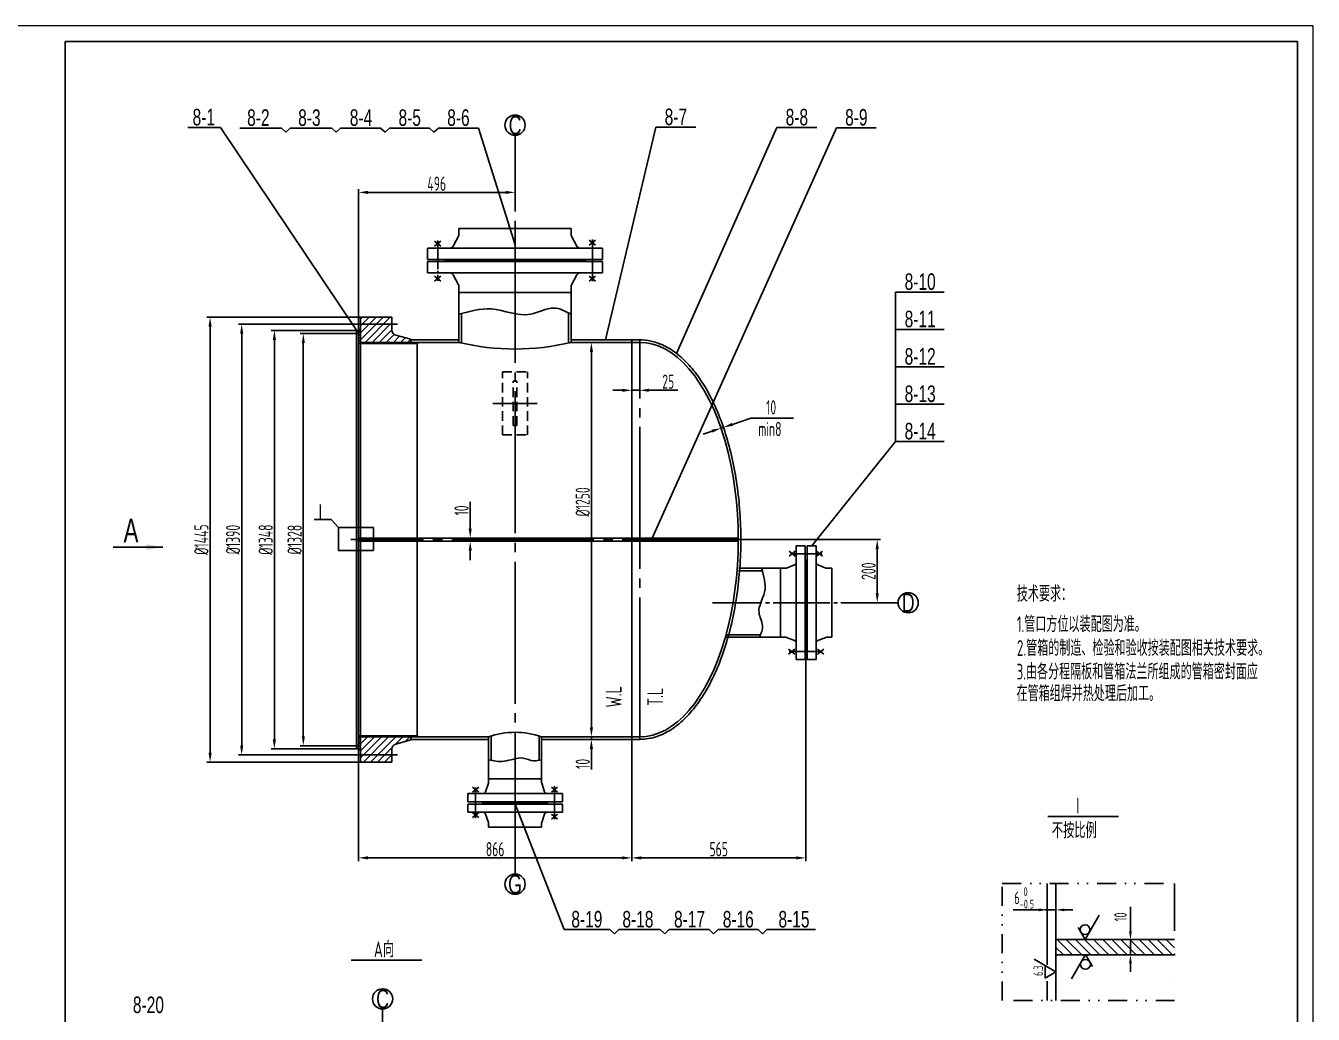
# Model space of a CAD drawing. Header units: millimetres. Extents: x 46644 to 124135, y -32003 to -3110.
# Drawn here: x 70026 to 74106, y -18653 to -15520 of the extents above; entities that cross this region are included whole.
import ezdxf
from ezdxf.enums import TextEntityAlignment as Align

# ---------------------------------------------------------------- set-up
doc = ezdxf.new("R2010")
doc.units = ezdxf.units.MM
doc.header["$LTSCALE"] = 6
for name, pattern in [('CENTER', [18, 15, -1, 1, -1]), ('DASHED', [0.75, 0.5, -0.25]), ('DIVIDE', [1.25, 0.5, -0.25, 0, -0.25, 0, -0.25])]:
    doc.linetypes.add(name, pattern=pattern)
for name, color, linetype in [('0_OL', 4, 'Continuous'), ('1_hat', 52, 'Continuous'), ('2_txt', 2, 'Continuous'), ('4_cen', 1, 'CENTER'), ('4_cen_s', 7, 'Continuous'), ('5_div', 5, 'Continuous'), ('6', 7, 'DIVIDE'), ('6_das', 6, 'DASHED'), ('7_dim', 3, 'Continuous'), ('8_sym', 232, 'Continuous'), ('Dimension Line', 2, 'Continuous'), ('Divide Line', 7, 'DIVIDE'), ('尺寸标注', 7, 'Continuous'), ('粗实线', 4, 'Continuous')]:
    doc.layers.add(name, color=color, linetype=linetype)
doc.layers.add('细实线', color=30, linetype='Continuous', lineweight=20)
doc.styles.add('HZ', font='ascii.shx', dxfattribs={"width": 0.7, "bigfont": 'hztxt.shx'})
doc.styles.add('mark', font='cc.shx', dxfattribs={"width": 0.7, "bigfont": 'dxfs.shx'})
doc.styles.add('SCEI', font='sceie.shx', dxfattribs={"width": 0.75, "bigfont": 'sceic.shx'})
doc.styles.get("Standard").update_dxf_attribs({"font": 'ascii.shx', "width": 0.7})
doc.dimstyles.new('15.1', dxfattribs={"dimscale": 15, "dimtxt": 4.5, "dimasz": 3.5, "dimexe": 1, "dimexo": 0, "dimgap": 0.1, "dimtad": 1, "dimzin": 9, "dimdsep": 46, "dimtxsty": 'HZ', "dimcen": 0, "dimclrd": 256, "dimclre": 256, "dimclrt": 256, "dimadec": 0, "dimazin": 0, "dimtfac": 1, "dimtmove": 1, "dimatfit": 1, "dimfxl": 0, "dimarcsym": 0})
doc.dimstyles.new('6.1', dxfattribs={"dimscale": 10, "dimtxt": 4.5, "dimasz": 3, "dimexe": 1, "dimexo": 0, "dimgap": 0.5, "dimtad": 1, "dimzin": 9, "dimdsep": 46, "dimtxsty": 'HZ', "dimcen": 0, "dimclrd": 256, "dimclre": 256, "dimclrt": 256, "dimadec": 0, "dimazin": 0, "dimtfac": 1, "dimtmove": 0, "dimatfit": 1, "dimfxl": 0, "dimarcsym": 0})

# ---------------------------------------------------------------- blocks, each defined once
blk = doc.blocks.new('*D201')
at = {"layer": '7_dim', "lineweight": -2}
for p, q in [((71086.2, -16443.9), (70599.8, -16443.9)), ((70609.8, -16473.9), (70609.8, -17823.9)), ((71086.2, -17853.9), (70599.8, -17853.9))]:
    blk.add_line(p, q, dxfattribs=at)
at = {"layer": '7_dim'}
for points in [[(70604.8, -16473.9), (70614.8, -16473.9), (70609.8, -16443.9)], [(70604.8, -17823.9), (70614.8, -17823.9), (70609.8, -17853.9)]]:
    blk.add_solid(points, dxfattribs=at)
at = {"layer": 'Defpoints', "color": 0}
for p in [(71086.2, -16443.9), (70609.8, -17853.9), (71086.2, -17853.9)]:
    blk.add_point(p, dxfattribs=at)
at = {"layer": '7_dim', "insert": (70582.3, -17148.9), "char_height": 45, "attachment_point": 5, "rotation": 90, "style": 'HZ'}
blk.add_mtext('%%C1445', dxfattribs=at)
blk = doc.blocks.new('*D202')
at = {"layer": '7_dim', "lineweight": -2}
for p, q in [((71081.2, -16466.4), (70700, -16466.4)), ((70710, -16496.4), (70710, -17801.4)), ((71081.2, -17831.4), (70700, -17831.4))]:
    blk.add_line(p, q, dxfattribs=at)
at = {"layer": '7_dim'}
for points in [[(70705, -16496.4), (70715, -16496.4), (70710, -16466.4)], [(70705, -17801.4), (70715, -17801.4), (70710, -17831.4)]]:
    blk.add_solid(points, dxfattribs=at)
at = {"layer": 'Defpoints', "color": 0}
for p in [(71081.2, -16466.4), (70710, -17831.4), (71081.2, -17831.4)]:
    blk.add_point(p, dxfattribs=at)
at = {"layer": '7_dim', "insert": (70682.5, -17148.9), "char_height": 45, "attachment_point": 5, "rotation": 90, "style": 'HZ'}
blk.add_mtext('%%C1390', dxfattribs=at)
blk = doc.blocks.new('*D203')
at = {"layer": '7_dim', "lineweight": -2}
for p, q in [((71074.2, -16485.9), (70803.6, -16485.9)), ((70813.6, -16515.9), (70813.6, -17781.9)), ((71074.2, -17811.9), (70803.6, -17811.9))]:
    blk.add_line(p, q, dxfattribs=at)
at = {"layer": '7_dim'}
for points in [[(70808.6, -16515.9), (70818.6, -16515.9), (70813.6, -16485.9)], [(70808.6, -17781.9), (70818.6, -17781.9), (70813.6, -17811.9)]]:
    blk.add_solid(points, dxfattribs=at)
at = {"layer": 'Defpoints', "color": 0}
for p in [(71074.2, -16485.9), (70813.6, -17811.9), (71074.2, -17811.9)]:
    blk.add_point(p, dxfattribs=at)
at = {"layer": '7_dim', "insert": (70786.1, -17148.9), "char_height": 45, "attachment_point": 5, "rotation": 90, "style": 'HZ'}
blk.add_mtext('%%C1348', dxfattribs=at)
blk = doc.blocks.new('*D204')
at = {"layer": '7_dim', "lineweight": -2}
for p, q in [((71074.2, -16495.9), (70895.3, -16495.9)), ((70905.3, -16525.9), (70905.3, -17771.9)), ((71074.2, -17801.9), (70895.3, -17801.9))]:
    blk.add_line(p, q, dxfattribs=at)
at = {"layer": '7_dim'}
for points in [[(70900.3, -16525.9), (70910.3, -16525.9), (70905.3, -16495.9)], [(70900.3, -17771.9), (70910.3, -17771.9), (70905.3, -17801.9)]]:
    blk.add_solid(points, dxfattribs=at)
at = {"layer": 'Defpoints', "color": 0}
for p in [(71074.2, -16495.9), (70905.3, -17801.9), (71074.2, -17801.9)]:
    blk.add_point(p, dxfattribs=at)
at = {"layer": '7_dim', "insert": (70877.8, -17148.9), "char_height": 45, "attachment_point": 5, "rotation": 90, "style": 'HZ'}
blk.add_mtext('%%C1328', dxfattribs=at)
blk = doc.blocks.new('*D205')
at = {"layer": '7_dim', "lineweight": -2}
for p, q in [((71827.8, -16523.9), (71808.2, -16523.9)), ((71818.2, -16553.9), (71818.2, -17743.9)), ((71797, -17773.9), (71828.2, -17773.9))]:
    blk.add_line(p, q, dxfattribs=at)
at = {"layer": '7_dim'}
for points in [[(71813.2, -16553.9), (71823.2, -16553.9), (71818.2, -16523.9)], [(71813.2, -17743.9), (71823.2, -17743.9), (71818.2, -17773.9)]]:
    blk.add_solid(points, dxfattribs=at)
at = {"layer": 'Defpoints', "color": 0}
for p in [(71827.8, -16523.9), (71797, -17773.9), (71818.2, -17773.9)]:
    blk.add_point(p, dxfattribs=at)
at = {"layer": '7_dim', "insert": (71790.7, -17029.4), "char_height": 45, "attachment_point": 5, "rotation": 90, "style": 'HZ'}
blk.add_mtext('%%C1250', dxfattribs=at)
blk = doc.blocks.new('*D206')
at = {"layer": '7_dim', "lineweight": -2}
for p, q in [((71818.2, -17743.9), (71818.2, -17713.9)), ((71818.2, -17773.9), (71808.2, -17773.9)), ((71818.2, -17781.9), (71808.2, -17781.9)), ((71818.2, -17773.9), (71818.2, -17781.9)), ((71818.2, -17811.9), (71818.2, -17877.4))]:
    blk.add_line(p, q, dxfattribs=at)
at = {"layer": '7_dim'}
for points in [[(71813.2, -17743.9), (71823.2, -17743.9), (71818.2, -17773.9)], [(71813.2, -17811.9), (71823.2, -17811.9), (71818.2, -17781.9)]]:
    blk.add_solid(points, dxfattribs=at)
at = {"layer": 'Defpoints', "color": 0}
for p in [(71818.2, -17773.9), (71818.2, -17781.9), (71818.2, -17781.9)]:
    blk.add_point(p, dxfattribs=at)
at = {"layer": '7_dim', "insert": (71790.7, -17859.6), "char_height": 45, "attachment_point": 5, "rotation": 90, "style": 'HZ'}
blk.add_mtext('10', dxfattribs=at)
blk = doc.blocks.new('*D207')
at = {"layer": '7_dim', "lineweight": -2}
for p, q in [((71080.2, -16495.9), (71080.2, -16038.4)), ((71110.2, -16048.4), (71546.2, -16048.4)), ((71576.2, -16091.8), (71576.2, -16038.4))]:
    blk.add_line(p, q, dxfattribs=at)
at = {"layer": '7_dim'}
for points in [[(71110.2, -16043.4), (71110.2, -16053.4), (71080.2, -16048.4)], [(71546.2, -16043.4), (71546.2, -16053.4), (71576.2, -16048.4)]]:
    blk.add_solid(points, dxfattribs=at)
at = {"layer": 'Defpoints', "color": 0}
for p in [(71576.2, -16048.4), (71576.2, -16091.8), (71080.2, -16495.9)]:
    blk.add_point(p, dxfattribs=at)
at = {"layer": '7_dim', "insert": (71328.2, -16020.9), "char_height": 45, "attachment_point": 5, "style": 'HZ'}
blk.add_mtext('496', dxfattribs=at)
blk = doc.blocks.new('*D208')
at = {"layer": '7_dim', "lineweight": -2}
for p, q in [((72366.1, -17148.9), (72734, -17148.9)), ((72724, -17178.9), (72724, -17318.9)), ((72608.2, -17348.9), (72734, -17348.9))]:
    blk.add_line(p, q, dxfattribs=at)
at = {"layer": '7_dim'}
for points in [[(72719, -17178.9), (72729, -17178.9), (72724, -17148.9)], [(72719, -17318.9), (72729, -17318.9), (72724, -17348.9)]]:
    blk.add_solid(points, dxfattribs=at)
at = {"layer": 'Defpoints', "color": 0}
for p in [(72366.1, -17148.9), (72608.2, -17348.9), (72724, -17348.9)]:
    blk.add_point(p, dxfattribs=at)
at = {"layer": '7_dim', "insert": (72696.5, -17248.9), "char_height": 45, "attachment_point": 5, "rotation": 90, "style": 'HZ'}
blk.add_mtext('200', dxfattribs=at)
blk = doc.blocks.new('*D209')
at = {"layer": '7_dim', "lineweight": -2}
for p, q in [((71916.2, -16675.6), (71886.2, -16675.6)), ((71946.2, -16668.3), (71946.2, -16685.6)), ((71946.2, -16675.6), (71971.2, -16675.6)), ((71971.2, -16668.3), (71971.2, -16685.6)), ((72001.2, -16675.6), (72092.2, -16675.6))]:
    blk.add_line(p, q, dxfattribs=at)
at = {"layer": '7_dim'}
for points in [[(71916.2, -16670.6), (71916.2, -16680.6), (71946.2, -16675.6)], [(72001.2, -16670.6), (72001.2, -16680.6), (71971.2, -16675.6)]]:
    blk.add_solid(points, dxfattribs=at)
at = {"layer": 'Defpoints', "color": 0}
for p in [(71946.2, -16668.3), (71971.2, -16668.3), (71971.2, -16675.6)]:
    blk.add_point(p, dxfattribs=at)
at = {"layer": '7_dim', "insert": (72061.7, -16648.1), "char_height": 45, "attachment_point": 5, "style": 'HZ'}
blk.add_mtext('25', dxfattribs=at)
blk = doc.blocks.new('*D210')
at = {"layer": '7_dim', "lineweight": -2}
for p, q in [((71946.2, -17781.9), (71946.2, -18167.5)), ((71080.2, -17801.9), (71080.2, -18167.5)), ((71110.2, -18157.5), (71916.2, -18157.5))]:
    blk.add_line(p, q, dxfattribs=at)
at = {"layer": '7_dim'}
for points in [[(71110.2, -18152.5), (71110.2, -18162.5), (71080.2, -18157.5)], [(71916.2, -18152.5), (71916.2, -18162.5), (71946.2, -18157.5)]]:
    blk.add_solid(points, dxfattribs=at)
at = {"layer": 'Defpoints', "color": 0}
for p in [(71946.2, -17781.9), (71080.2, -17801.9), (71946.2, -18157.5)]:
    blk.add_point(p, dxfattribs=at)
at = {"layer": '7_dim', "insert": (71513.2, -18130), "char_height": 45, "attachment_point": 5, "style": 'HZ'}
blk.add_mtext('866', dxfattribs=at)
blk = doc.blocks.new('*D211')
at = {"layer": '7_dim', "lineweight": -2}
for p, q in [((71434.2, -17113.9), (71434.2, -17028.9)), ((71434.2, -17143.9), (71424.2, -17143.9)), ((71434.2, -17153.9), (71424.2, -17153.9)), ((71434.2, -17153.9), (71434.2, -17143.9)), ((71434.2, -17183.9), (71434.2, -17213.9))]:
    blk.add_line(p, q, dxfattribs=at)
at = {"layer": '7_dim'}
for points in [[(71429.2, -17113.9), (71439.2, -17113.9), (71434.2, -17143.9)], [(71429.2, -17183.9), (71439.2, -17183.9), (71434.2, -17153.9)]]:
    blk.add_solid(points, dxfattribs=at)
at = {"layer": 'Defpoints', "color": 0}
for p in [(71434.2, -17143.9), (71434.2, -17143.9), (71434.2, -17153.9)]:
    blk.add_point(p, dxfattribs=at)
at = {"layer": '7_dim', "insert": (71406.7, -17056.4), "char_height": 45, "attachment_point": 5, "rotation": 90, "style": 'HZ'}
blk.add_mtext('10', dxfattribs=at)
blk = doc.blocks.new('*D214')
at = {"layer": '7_dim', "lineweight": -2}
for p, q in [((72497.2, -17485.9), (72497.2, -18167.5)), ((71946.2, -17781.9), (71946.2, -18167.5)), ((71976.2, -18157.5), (72467.2, -18157.5))]:
    blk.add_line(p, q, dxfattribs=at)
at = {"layer": '7_dim'}
for points in [[(71976.2, -18152.5), (71976.2, -18162.5), (71946.2, -18157.5)], [(72467.2, -18152.5), (72467.2, -18162.5), (72497.2, -18157.5)]]:
    blk.add_solid(points, dxfattribs=at)
at = {"layer": 'Defpoints', "color": 0}
for p in [(72497.2, -17485.9), (71946.2, -17781.9), (72497.2, -18157.5)]:
    blk.add_point(p, dxfattribs=at)
at = {"layer": '7_dim', "insert": (72221.7, -18130), "char_height": 45, "attachment_point": 5, "style": 'HZ'}
blk.add_mtext('565', dxfattribs=at)
blk = doc.blocks.new('粗糙度')
at = {"layer": 'Dimension Line'}
for p, q in [((0, 0), (1, 1.732)), ((-0.5, 0.866), (0, 0))]:
    blk.add_line(p, q, dxfattribs=at)
blk.add_circle((0.001, 0.705), 0.35, dxfattribs=at)
blk = doc.blocks.new('ccd_up')
at = {"layer": '2_txt'}
for p, q in [((0, 0), (4, 6.93)), ((2, 3.46), (-2, 3.46)), ((-2, 3.46), (0, 0))]:
    blk.add_line(p, q, dxfattribs=at)
at = {"layer": '2_txt', "width": 0.75}
blk.add_attdef('CZD', text='', height=3, dxfattribs=at).set_placement((1.96, 4.11), align=Align.RIGHT)

msp = doc.modelspace()

# ---------------------------------------------------------------- hatches: boundary and pattern name
at = {"layer": '1_hat'}
h = msp.add_hatch(dxfattribs=at)
h.set_pattern_fill('ANSI31', scale=5, style=0)
h.paths.add_polyline_path([(71186.218, -16443.853), (71086.218, -16443.853), (71086.218, -16466.353), (71186.218, -16466.353)])
h.paths.add_polyline_path([(71186.218, -16485.561), (71186.218, -16466.353), (71086.218, -16466.353), (71086.218, -16479.853), (71086.218, -16523.853), (71246.218, -16523.853), (71246.218, -16513.853), (71198.096, -16501.021, -0.33978802)])
h.paths.add_polyline_path([(71186.218, -17831.353), (71086.218, -17831.353), (71086.218, -17853.853), (71186.218, -17853.853)])
h.paths.add_polyline_path([(71186.218, -17812.146, -0.33978802), (71198.096, -17796.686), (71246.218, -17783.853), (71246.218, -17773.853), (71086.218, -17773.853), (71086.218, -17811.853), (71086.218, -17831.353), (71186.218, -17831.353)])
h = msp.add_hatch(dxfattribs=at)
h.set_pattern_fill('ANSI31', scale=2, style=0)
h.paths.add_polyline_path([(71086.218, -16485.853), (71074.218, -16485.853), (71074.218, -16495.853), (71080.218, -16495.853), (71080.218, -16526.853), (71086.218, -16526.853)])
h = msp.add_hatch(dxfattribs=at)
h.set_pattern_fill('ANSI37', scale=0.5, style=0)
h.paths.add_polyline_path([(71093.218, -16523.853), (71086.218, -16523.853), (71086.218, -16526.853), (71093.218, -16526.853)])
h = msp.add_hatch(dxfattribs=at)
h.set_pattern_fill('ANSI31', scale=2, style=0)
h.paths.add_polyline_path([(71266.218, -16523.853), (71246.218, -16523.853), (71093.218, -16523.853), (71093.218, -16526.853), (71266.218, -16526.853)])
h = msp.add_hatch(dxfattribs=at)
h.set_pattern_fill('ANSI37', scale=0.5, style=0)
h.paths.add_polyline_path([(71270.651, -16523.853), (71266.218, -16523.853), (71266.218, -16526.853)])
h = msp.add_hatch(dxfattribs=at)
h.set_pattern_fill('ANSI31', scale=2, style=0)
h.paths.add_polyline_path([(71074.218, -17811.853), (71086.218, -17811.853), (71086.218, -17770.853), (71080.218, -17770.853), (71080.218, -17801.853), (71074.218, -17801.853)])
h = msp.add_hatch(dxfattribs=at)
h.set_pattern_fill('ANSI37', scale=0.5, style=0)
h.paths.add_polyline_path([(71093.218, -17770.853), (71086.218, -17770.853), (71086.218, -17773.853), (71093.218, -17773.853)])
h = msp.add_hatch(dxfattribs=at)
h.set_pattern_fill('ANSI31', scale=2, style=0)
h.paths.add_polyline_path([(71246.218, -17773.853), (71266.218, -17773.853), (71266.218, -17770.853), (71093.218, -17770.853), (71093.218, -17773.853)])
h = msp.add_hatch(dxfattribs=at)
h.set_pattern_fill('ANSI37', scale=0.5, style=0)
h.paths.add_polyline_path([(71266.218, -17770.853), (71266.218, -17773.853), (71270.651, -17773.853)])
at = {"layer": '细实线'}
h = msp.add_hatch(dxfattribs=at)
h.set_pattern_fill('ANSI31', color=256, scale=6.412501, angle=90, style=0)
h.set_pattern_definition([(135, (74082.15, 11517.744), (-14.396476, -14.396476), [])])
h.paths.add_polyline_path([(73666.415, -18416.568), (73290.323, -18416.568), (73290.323, -18465.201), (73666.415, -18465.201)])

# ---------------------------------------------------------------- linework, layer by layer
at = {"color": 4, "linetype": 'Continuous', "ltscale": 10}
for p, q in [((70643.211, -15842.753), (70539.387, -15842.753)), ((70836.01, -15844.373), (70704.61, -15844.373)), ((70995.478, -15844.373), (70864.078, -15844.373)), ((71150.4, -15844.373), (71023.546, -15844.373)), ((71305.321, -15844.373), (71178.467, -15844.373)), ((71460.243, -15844.373), (71333.389, -15844.373)), ((72149.355, -15841.863), (72022.501, -15841.863)), ((72532.568, -15842.753), (72405.894, -15842.753)), ((72721.082, -15843.378), (72594.407, -15843.378)), ((72936.29, -16364.203), (72781.783, -16364.203)), ((72936.29, -16482.621), (72781.783, -16482.621)), ((72936.29, -16601.039), (72781.783, -16601.039)), ((72936.29, -16719.458), (72781.783, -16719.458)), ((72936.29, -16837.876), (72781.783, -16837.876)), ((71877.125, -18384.775), (71731.728, -18384.775)), ((72036.593, -18384.775), (71905.193, -18384.775)), ((72191.515, -18384.775), (72064.661, -18384.775)), ((72346.437, -18384.775), (72219.583, -18384.775)), ((72528.119, -18384.775), (72374.504, -18384.775))]:
    msp.add_line(p, q, dxfattribs=at)
at = {"layer": '0_OL'}
for p, q in [((71379.991, -16219.359), (71397.345, -16187.359)), ((71754.018, -16162.853), (71398.418, -16162.853)), ((71398.418, -16162.853), (71398.418, -16182.853)), ((71754.018, -16162.853), (71754.018, -16182.853)), ((71772.445, -16219.359), (71755.091, -16187.359)), ((71853.718, -16224.853), (71298.718, -16224.853)), ((71298.718, -16224.853), (71298.718, -16260.853)), ((71340.979, -16219.206), (71321.457, -16203.354)), ((71340.979, -16203.354), (71321.457, -16219.206)), ((71830.979, -16215.416), (71811.457, -16199.564)), ((71830.979, -16199.564), (71811.457, -16215.416)), ((71853.718, -16260.853), (71853.718, -16224.853)), ((71298.718, -16260.853), (71853.718, -16260.853)), ((71298.718, -16303.853), (71298.718, -16267.853)), ((71298.718, -16267.853), (71853.718, -16267.853)), ((71352.218, -16262.853), (71352.218, -16260.853)), ((71800.218, -16262.853), (71352.218, -16262.853)), ((71800.218, -16264.353), (71352.218, -16264.353)), ((71800.218, -16264.353), (71352.218, -16264.353)), ((71800.218, -16265.853), (71352.218, -16265.853)), ((71352.218, -16265.853), (71352.218, -16267.853)), ((71800.218, -16260.853), (71800.218, -16262.853)), ((71800.218, -16267.853), (71800.218, -16265.853)), ((71853.718, -16267.853), (71853.718, -16303.853)), ((71853.718, -16303.853), (71298.718, -16303.853)), ((71340.979, -16329.403), (71321.457, -16313.551)), ((71340.979, -16313.551), (71321.457, -16329.403)), ((71379.991, -16309.347), (71397.345, -16341.347)), ((71772.445, -16309.347), (71755.091, -16341.347)), ((71830.979, -16329.403), (71811.457, -16313.551)), ((71830.979, -16313.551), (71811.457, -16329.403)), ((71398.418, -16523.853), (71398.418, -16345.853)), ((71754.018, -16345.853), (71754.018, -16523.853)), ((71754.018, -16365.853), (71398.418, -16365.853)), ((71406.418, -16525.715), (71406.418, -16432.566)), ((71746.018, -16430.591), (71746.018, -16525.715)), ((71086.218, -16479.853), (71080.218, -16485.853)), ((71186.218, -16443.853), (71086.218, -16443.853)), ((71086.218, -16443.853), (71086.218, -16479.853)), ((71086.218, -16479.853), (71086.218, -17143.853)), ((71186.218, -16443.853), (71186.218, -16485.561)), ((71074.218, -16485.853), (71074.218, -17148.853)), ((71086.218, -16485.853), (71074.218, -16485.853)), ((71074.218, -16495.853), (71080.218, -16495.853)), ((71080.218, -16495.853), (71080.218, -17148.853)), ((71246.218, -16523.853), (71086.218, -16523.853)), ((71093.218, -16523.853), (71093.218, -16526.853)), ((71198.096, -16501.021), (71246.218, -16513.853)), ((71246.218, -16523.853), (71246.218, -16513.853)), ((71246.218, -16515.853), (71398.418, -16515.853)), ((71246.218, -16523.853), (71398.418, -16523.853)), ((71266.218, -17148.853), (71266.218, -16523.853)), ((71266.218, -16526.853), (71270.651, -16523.853)), ((71754.018, -16515.853), (71971.218, -16515.853)), ((71971.218, -16523.853), (71754.018, -16523.853)), ((71946.218, -17781.853), (71946.218, -16513.853)), ((71266.218, -16526.853), (71080.218, -16526.853)), ((71074.218, -17811.853), (71074.218, -17148.853)), ((72283.708, -17143.853), (71080.218, -17143.853)), ((71080.218, -17801.853), (71080.218, -17148.853)), ((72283.708, -17153.853), (71080.218, -17153.853)), ((71086.218, -17811.853), (71086.218, -17153.853)), ((71266.218, -17148.853), (71266.218, -17773.853)), ((72467.218, -17528.853), (72467.218, -17168.853)), ((72467.218, -17168.853), (72495.218, -17168.853)), ((72495.218, -17168.853), (72495.218, -17528.853)), ((72530.218, -17168.853), (72502.218, -17168.853)), ((72502.218, -17168.853), (72502.218, -17528.853)), ((72530.218, -17528.853), (72530.218, -17168.853)), ((72464.131, -17201.779), (72444.61, -17185.927)), ((72464.131, -17185.927), (72444.61, -17201.779)), ((72497.218, -17211.853), (72495.218, -17211.853)), ((72497.218, -17485.853), (72497.218, -17211.853)), ((72498.718, -17485.853), (72498.718, -17211.853)), ((72498.718, -17485.853), (72498.718, -17211.853)), ((72500.218, -17485.853), (72500.218, -17211.853)), ((72500.218, -17211.853), (72502.218, -17211.853)), ((72550.764, -17201.779), (72531.242, -17185.927)), ((72550.764, -17185.927), (72531.242, -17201.779)), ((72284.484, -17247.303), (72359.628, -17247.303)), ((72285.181, -17239.303), (72417.218, -17239.303)), ((72417.218, -17458.403), (72417.218, -17239.303)), ((72417.218, -17239.303), (72433.218, -17239.303)), ((72461.969, -17228.775), (72435.969, -17238.816)), ((72535.467, -17228.775), (72561.467, -17238.816)), ((72580.218, -17239.303), (72564.218, -17239.303)), ((72580.218, -17458.403), (72580.218, -17239.303)), ((72417.218, -17458.403), (72241.235, -17458.403)), ((72353.944, -17450.403), (72243.908, -17450.403)), ((72417.218, -17458.403), (72433.218, -17458.403)), ((72461.969, -17468.931), (72435.969, -17458.891)), ((72535.467, -17468.931), (72561.467, -17458.891)), ((72580.218, -17458.403), (72564.218, -17458.403)), ((72462.78, -17511.779), (72443.259, -17495.927)), ((72462.78, -17495.927), (72443.259, -17511.779)), ((72495.218, -17485.853), (72497.218, -17485.853)), ((72502.218, -17485.853), (72500.218, -17485.853)), ((72554.602, -17511.779), (72535.081, -17495.927)), ((72554.602, -17495.927), (72535.081, -17511.779)), ((72495.218, -17528.853), (72467.218, -17528.853)), ((72502.218, -17528.853), (72530.218, -17528.853)), ((71266.218, -17770.853), (71080.218, -17770.853)), ((71246.218, -17773.853), (71086.218, -17773.853)), ((71093.218, -17773.853), (71093.218, -17770.853)), ((71198.096, -17796.686), (71246.218, -17783.853)), ((71246.218, -17773.853), (71246.218, -17783.853)), ((71246.218, -17773.853), (71492.068, -17773.853)), ((71246.218, -17781.853), (71492.068, -17781.853)), ((71266.218, -17770.853), (71270.651, -17773.853)), ((71492.068, -17918.853), (71492.068, -17773.853)), ((71500.068, -17848.042), (71500.068, -17771.2)), ((71652.368, -17771.2), (71652.368, -17848.296)), ((71660.368, -17773.853), (71660.368, -17918.853)), ((71660.368, -17773.853), (71971.218, -17773.853)), ((71660.368, -17781.853), (71971.218, -17781.853)), ((71074.218, -17801.853), (71080.218, -17801.853)), ((71074.218, -17811.853), (71086.218, -17811.853)), ((71086.218, -17817.853), (71080.218, -17811.853)), ((71086.218, -17853.853), (71086.218, -17811.653)), ((71186.218, -17853.853), (71186.218, -17812.146)), ((71186.218, -17853.853), (71086.218, -17853.853)), ((71492.068, -17906.853), (71660.368, -17906.853)), ((71460.979, -17948.959), (71441.457, -17933.106)), ((71460.979, -17933.106), (71441.457, -17948.959)), ((71482.964, -17948.222), (71491.709, -17921.222)), ((71669.473, -17948.222), (71660.727, -17921.222)), ((71710.979, -17948.959), (71691.457, -17933.106)), ((71710.979, -17933.106), (71691.457, -17948.959)), ((71426.218, -17979.853), (71426.218, -17953.853)), ((71426.218, -17953.853), (71726.218, -17953.853)), ((71726.218, -17979.853), (71426.218, -17979.853)), ((71426.218, -17986.853), (71426.218, -18012.853)), ((71726.218, -17986.853), (71426.218, -17986.853)), ((71470.718, -17979.853), (71470.718, -17981.853)), ((71470.718, -17981.853), (71681.718, -17981.853)), ((71470.718, -17983.353), (71681.718, -17983.353)), ((71470.718, -17983.353), (71681.718, -17983.353)), ((71470.718, -17986.853), (71470.718, -17984.853)), ((71470.718, -17984.853), (71681.718, -17984.853)), ((71681.718, -17981.853), (71681.718, -17979.853)), ((71681.718, -17984.853), (71681.718, -17986.853)), ((71726.218, -17953.853), (71726.218, -17979.853)), ((71726.218, -18012.853), (71726.218, -17986.853)), ((71426.218, -18012.853), (71726.218, -18012.853)), ((71460.979, -18029.897), (71441.457, -18014.045)), ((71460.979, -18014.045), (71441.457, -18029.897)), ((71482.964, -18018.485), (71491.709, -18045.485)), ((71669.473, -18018.485), (71660.727, -18045.485)), ((71710.979, -18034.586), (71691.457, -18018.734)), ((71710.979, -18018.734), (71691.457, -18034.586)), ((71492.068, -18059.853), (71492.068, -18047.853)), ((71492.068, -18059.853), (71660.368, -18059.853)), ((71660.368, -18059.853), (71660.368, -18047.853))]:
    msp.add_line(p, q, dxfattribs=at)
for centre, radius, start, end in [((71388.418, -16182.853), 10, 333.217095, 0), ((71764.018, -16182.853), 10, 180, 206.782905), ((71371.064, -16214.853), 10, 270, 333.217095), ((71781.372, -16214.853), 10, 206.782905, 270), ((71371.064, -16313.853), 10, 26.782905, 90), ((71781.372, -16313.853), 10, 90, 153.217095), ((71388.418, -16345.853), 10, 0, 26.782905), ((71764.018, -16345.853), 10, 153.217095, 180), ((71202.218, -16485.561), 16, 180, 255.068583), ((71576.218, -15777.997), 766.756, 256.591863, 283.408137), ((72433.218, -17231.303), 8, 270, 290.111542), ((72459.218, -17221.263), 8, 290.111542, 0), ((72538.218, -17221.263), 8, 180, 249.888458), ((72564.218, -17231.303), 8, 249.888458, 270), ((72433.218, -17466.403), 8, 69.888458, 90), ((72564.218, -17466.403), 8, 90, 110.111542), ((72459.218, -17476.443), 8, 0, 69.888458), ((72538.218, -17476.443), 8, 110.111542, 180), ((71576.218, -18014.16), 254.614, 70.700869, 109.299131), ((71202.218, -17812.146), 16, 104.931417, 180), ((71475.323, -17945.853), 8, 270, 342.776564), ((71484.068, -17918.853), 8, 342.776564, 0), ((71668.368, -17918.853), 8, 180, 197.223436), ((71677.114, -17945.853), 8, 197.223436, 270), ((71475.323, -18020.853), 8, 17.223436, 90), ((71677.114, -18020.853), 8, 90, 162.776564), ((71484.068, -18047.853), 8, 0, 17.223436), ((71668.368, -18047.853), 8, 162.776564, 180)]:
    msp.add_arc(centre, radius, start, end, dxfattribs=at)
msp.add_ellipse((71971.218, -17148.853), major_axis=(0, 625), ratio=0.5, start_param=3.14159265, end_param=6.28318531, dxfattribs=at)
msp.add_open_spline([(71971.218, -17781.853), (71980.474, -17781.853), (71989.729, -17781.07), (72008.145, -17777.949), (72017.307, -17775.612), (72035.451, -17769.418), (72044.435, -17765.562), (72068.004, -17753.346), (72082.371, -17743.694), (72110.166, -17720.59), (72123.595, -17707.137), (72149.3, -17676.722), (72161.576, -17659.758), (72184.774, -17622.655), (72195.696, -17602.515), (72215.996, -17559.445), (72225.375, -17536.516), (72242.423, -17488.307), (72250.092, -17463.028), (72263.579, -17410.607), (72269.397, -17383.465), (72279.077, -17327.842), (72282.937, -17299.361), (72288.628, -17241.61), (72290.458, -17212.341), (72292.053, -17153.581), (72291.819, -17124.091), (72289.289, -17065.46), (72286.994, -17036.32), (72280.387, -16978.955), (72276.074, -16950.73), (72265.513, -16895.741), (72259.264, -16868.977), (72244.945, -16817.425), (72236.875, -16792.638), (72219.061, -16745.517), (72209.317, -16723.184), (72188.327, -16681.398), (72177.081, -16661.947), (72153.279, -16626.301), (72140.723, -16610.106), (72114.506, -16581.298), (72100.845, -16568.683), (72072.638, -16547.315), (72058.091, -16538.562), (72031.325, -16526.493), (72019.216, -16522.444), (71995.139, -16517.163), (71983.179, -16515.853), (71971.218, -16515.853)], degree=3, knots=[3.14159265, 3.14159265, 3.14159265, 3.14159265, 3.22611688, 3.22611688, 3.31064111, 3.31064111, 3.39516534, 3.39516534, 3.53549563, 3.53549563, 3.67582591, 3.67582591, 3.81615619, 3.81615619, 3.95648648, 3.95648648, 4.09681676, 4.09681676, 4.23714705, 4.23714705, 4.37747733, 4.37747733, 4.51780761, 4.51780761, 4.6581379, 4.6581379, 4.79846818, 4.79846818, 4.93879847, 4.93879847, 5.07912875, 5.07912875, 5.21945904, 5.21945904, 5.35978932, 5.35978932, 5.5001196, 5.5001196, 5.64044989, 5.64044989, 5.78078017, 5.78078017, 5.92111046, 5.92111046, 6.06144074, 6.06144074, 6.17395257, 6.17395257, 6.28318531, 6.28318531, 6.28318531, 6.28318531], dxfattribs=at)
at = {"layer": '1_hat', "color": 7}
msp.add_line((70939.432, -17085.147), (70993.112, -17085.147), dxfattribs=at)
at = {"layer": '4_cen', "ltscale": 5}
for p, q in [((71576.218, -18208.883), (71576.218, -15867.204)), ((71971.218, -17781.853), (71971.218, -16513.853)), ((72366.128, -17148.853), (71055.836, -17148.853)), ((71156.524, -18636.463), (71156.524, -20654.085))]:
    msp.add_line(p, q, dxfattribs=at)
at = {"layer": '4_cen'}
msp.add_line((71331.218, -16201.343), (71331.218, -16329.061), dxfattribs=at)
at = {"layer": '4_cen', "ltscale": 2}
for p, q in [((71203.625, -16466.353), (71081.218, -16466.353)), ((72790.194, -17348.853), (72202.197, -17348.853)), ((71203.625, -17831.353), (71081.218, -17831.353))]:
    msp.add_line(p, q, dxfattribs=at)
at = {"layer": '4_cen_s'}
for p, q in [((71821.218, -16197.84), (71821.218, -16329.718)), ((72548.256, -17193.853), (72448.655, -17193.853)), ((72549.004, -17503.853), (72444.763, -17503.853)), ((71451.218, -18031.394), (71451.218, -17934.07)), ((71701.218, -18034.781), (71701.218, -17929.822))]:
    msp.add_line(p, q, dxfattribs=at)
at = {"layer": '5_div', "color": 7}
msp.add_spline([(71398.418, -16434.853), (71501.139, -16417.942), (71625.733, -16434.737), (71699.38, -16415.004), (71754.018, -16434.853)], degree=3, dxfattribs=at)
at = {"layer": '5_div', "color": 3}
msp.add_spline([(72357.27, -17239.303), (72366.862, -17315.329), (72349.378, -17380.583), (72360.393, -17421.693), (72350.598, -17458.25)], degree=3, dxfattribs=at)
at = {"layer": '5_div'}
msp.add_spline([(71492.068, -17846.353), (71541.487, -17851.411), (71602.104, -17841.21), (71634.743, -17849.956), (71660.368, -17846.353)], degree=3, dxfattribs=at)
at = {"layer": '6', "color": 6, "ltscale": 20}
for p, q in [((73120.27, -18238.991), (73666.415, -18238.991)), ((73120.27, -18609.613), (73120.27, -18238.991)), ((73666.415, -18609.613), (73120.27, -18609.613))]:
    msp.add_line(p, q, dxfattribs=at)
at = {"layer": '6_das', "ltscale": 10}
for p, q in [((71536.218, -16617.12), (71616.218, -16617.12)), ((71536.218, -16817.12), (71536.218, -16617.12)), ((71616.218, -16817.12), (71616.218, -16617.12)), ((71570.218, -16787.12), (71570.218, -16647.12)), ((71570.218, -16647.12), (71582.218, -16647.12)), ((71582.218, -16787.12), (71582.218, -16647.12)), ((71570.218, -16787.12), (71582.218, -16787.12)), ((71536.218, -16817.12), (71616.218, -16817.12))]:
    msp.add_line(p, q, dxfattribs=at)
at = {"layer": '7_dim', "color": 7}
for p, q in [((71077.548, -16491.429), (70643.211, -15842.753)), ((70836.01, -15844.373), (70850.044, -15857.63)), ((70864.078, -15844.373), (70850.044, -15857.63)), ((70995.478, -15844.373), (71009.512, -15857.63)), ((71023.546, -15844.373), (71009.512, -15857.63)), ((71150.4, -15844.373), (71164.433, -15857.63)), ((71178.467, -15844.373), (71164.433, -15857.63)), ((71305.321, -15844.373), (71319.355, -15857.63)), ((71333.389, -15844.373), (71319.355, -15857.63)), ((71576.218, -16214.556), (71460.243, -15844.373)), ((71862.618, -16515.853), (72022.501, -15841.863)), ((72010.926, -17143.853), (72594.407, -15843.378)), ((72087.919, -16558.897), (72405.894, -15842.753)), ((72781.783, -16482.621), (72781.783, -16364.203)), ((72781.783, -16601.039), (72781.783, -16482.621)), ((71754.018, -16523.853), (71757.369, -16523.853)), ((72781.783, -16719.458), (72781.783, -16601.039)), ((71506.218, -16717.12), (71646.218, -16717.12)), ((72781.783, -16837.876), (72781.783, -16719.458)), ((72322.94, -16764.233), (72458.366, -16764.233)), ((72516.218, -17168.853), (72781.783, -16837.876)), ((71016.557, -17110.829), (70993.112, -17085.147)), ((71576.218, -17986.853), (71731.728, -18384.775)), ((71877.125, -18384.775), (71891.159, -18398.033)), ((71905.193, -18384.775), (71891.159, -18398.033)), ((72036.593, -18384.775), (72050.627, -18398.033)), ((72064.661, -18384.775), (72050.627, -18398.033)), ((72191.515, -18384.775), (72205.549, -18398.033)), ((72219.583, -18384.775), (72205.549, -18398.033)), ((72346.437, -18384.775), (72360.471, -18398.033)), ((72374.504, -18384.775), (72360.471, -18398.033))]:
    msp.add_line(p, q, dxfattribs=at)
at = {"layer": '7_dim'}
for p, q in [((72265.083, -16783.561), (72322.94, -16764.233)), ((72200.587, -16805.106), (72172.132, -16814.611)), ((72231.059, -16801.642), (72225.873, -16786.116)), ((72229.041, -16795.601), (72236.628, -16793.066)), ((72238.647, -16799.107), (72233.46, -16783.581)), ((73262.433, -18315.617), (73262.433, -18322.297)), ((73290.323, -18315.617), (73290.323, -18322.297)), ((73235.714, -18322.297), (73155.259, -18322.297)), ((73290.323, -18322.297), (73255.46, -18322.297)), ((73317.041, -18322.297), (73343.76, -18322.297))]:
    msp.add_line(p, q, dxfattribs=at)
at = {"layer": '7_dim', "color": 0, "linetype": 'Continuous', "ltscale": 100}
for p, q in [((73264.698, -18026.035), (73488.881, -18026.035)), ((71056.916, -18481.496), (71281.099, -18481.496))]:
    msp.add_line(p, q, dxfattribs=at)
at = {"layer": '7_dim', "color": 7}
msp.add_lwpolyline([(71016.557, -17110.829), (71127.629, -17110.829), (71127.629, -17183.254), (71016.557, -17183.254)], close=True, dxfattribs=at)
at = {"layer": '7_dim'}
for centre in [(71576.218, -15835.204), (72822.194, -17348.853), (71576.218, -18240.883), (71156.524, -18604.463)]:
    msp.add_circle(centre, 32, dxfattribs=at)
for points in [[(72199.002, -16800.364), (72202.171, -16809.848), (72229.041, -16795.601)], [(72263.499, -16778.818), (72266.667, -16788.303), (72236.628, -16793.066)], [(73235.714, -18317.844), (73235.714, -18326.75), (73262.433, -18322.297)], [(73317.041, -18317.844), (73317.041, -18326.75), (73290.323, -18322.297)]]:
    msp.add_solid(points, dxfattribs=at)
at = {"layer": 'Dimension Line'}
for p, q in [((73526.416, -18389.85), (73526.416, -18312.957)), ((73519.736, -18416.568), (73513.056, -18416.568)), ((73526.416, -18465.201), (73526.416, -18416.568)), ((73519.736, -18465.201), (73513.056, -18465.201)), ((73526.416, -18491.92), (73526.416, -18518.638))]:
    msp.add_line(p, q, dxfattribs=at)
for points in [[(73521.962, -18389.85), (73530.869, -18389.85), (73526.416, -18416.568)], [(73521.962, -18491.92), (73530.869, -18491.92), (73526.416, -18465.201)]]:
    msp.add_solid(points, dxfattribs=at)
at = {"layer": 'Divide Line', "ltscale": 50}
msp.add_line((73666.415, -18238.991), (73666.415, -18609.613), dxfattribs=at)
at = {"layer": '粗实线'}
for p, q in [((70150.697, -15570.28), (70150.697, -21410.28)), ((74055.697, -15570.28), (70150.697, -15570.28)), ((74055.697, -18440.28), (74055.697, -15570.28)), ((74055.697, -21410.28), (74055.697, -18440.28))]:
    msp.add_line(p, q, dxfattribs=at)
at = {"layer": '粗实线', "color": 4, "linetype": 'Continuous', "ltscale": 50}
for p, q in [((73262.433, -18238.991), (73262.433, -18495.969)), ((73290.323, -18238.991), (73290.323, -18609.613)), ((73290.323, -18416.568), (73666.415, -18416.568)), ((73290.323, -18465.201), (73666.415, -18465.201)), ((73262.433, -18548.017), (73262.433, -18609.613))]:
    msp.add_line(p, q, dxfattribs=at)
at = {"layer": '细实线'}
msp.add_lwpolyline([(65695.697, -21460.28), (74105.697, -21460.28), (74105.697, -15520.28), (65695.697, -15520.28)], close=True, dxfattribs=at)

# ---------------------------------------------------------------- block references
at = {"layer": '8_sym', "color": 7, "xscale": 10, "yscale": 10, "zscale": 10, "rotation": 90}
msp.add_blockref('ccd_up', (73290.323, -18518.378), dxfattribs=at).add_auto_attribs({'CZD': '6.3'})
at = {"layer": 'Dimension Line', "xscale": 44.53081341554935, "yscale": 44.53081341553843, "zscale": 44.53081341553767}
msp.add_blockref('粗糙度', (73382.748, -18416.568), dxfattribs=at)
at = {"layer": 'Dimension Line', "xscale": 44.53081181243761, "yscale": 44.53081181242669, "zscale": 44.53081181242838, "rotation": 180}
msp.add_blockref('粗糙度', (73383.945, -18463.285), dxfattribs=at)

# ---------------------------------------------------------------- texts
at = {"color": 7, "linetype": 'Continuous', "style": 'mark', "width": 0.7}
for s, p in [('8-1', (70589.924, -15836.002)), ('8-2', (70762.738, -15837.622)), ('8-3', (70924.51, -15837.622)), ('8-4', (71088.076, -15837.622)), ('8-5', (71242.537, -15837.622)), ('8-6', (71396.803, -15837.622)), ('8-7', (72085.915, -15835.112)), ('8-8', (72469.308, -15836.002)), ('8-9', (72657.821, -15836.627)), ('8-10', (72860.039, -16357.452)), ('8-11', (72860.039, -16475.87)), ('8-12', (72860.039, -16594.288)), ('8-13', (72860.039, -16712.707)), ('8-14', (72860.039, -16831.125)), ('8-19', (71803.853, -18378.024)), ('8-18', (71965.625, -18378.024)), ('8-17', (72129.191, -18378.024)), ('8-16', (72283.652, -18378.024)), ('8-15', (72460.212, -18378.024)), ('8-20', (70414.436, -18649.322))]:
    msp.add_text(s, height=52.5, dxfattribs=at).set_placement(p, align=Align.CENTER)
for s, height, p in [('C', 60, (71576.218, -15835.204)), ('A', 75, (70359.292, -17119.839)), ('D', 60, (72822.194, -17348.853)), ('G', 60, (71576.218, -18240.883)), ('C', 60, (71156.524, -18604.463))]:
    msp.add_text(s, height=height, dxfattribs=at).set_placement(p, align=Align.MIDDLE_CENTER)
msp.add_text('I', height=48, dxfattribs=at).set_placement((70952.532, -17084.942))
at = {"color": 7, "linetype": 'Continuous', "width": 468748.91016, "attachment_point": 1, "style": 'HZ'}
for s, insert, char_height in [('技术要求：', (73166.364, -17295.391), 50.0174), ('1.管口方位以装配图为准。\\P\\pi-164.063,l164.063; ', (73166.364, -17391.883), 50.01739), ('\\P2.管箱的制造、检验和验收按装配图相关技术要求。\\P\\pi-164.063,l164.063; ', (73166.661, -17383.936), 50.01739), ('\\P\\pt750;3.由各分程隔板和管箱法兰所组成的管箱密封面应\\P\\pi-164.063,l164.063,tz; ', (73165.43, -17458.864), 50.01739), ('\\P\\pt750;在管箱组焊并热处理后加工。\\P\\pi-164.067,l164.067,tz; ', (73165.43, -17527.817), 50.01739)]:
    msp.add_mtext(s, dxfattribs=dict(at, insert=insert, char_height=char_height))
at = {"layer": '7_dim', "color": 7, "linetype": 'Continuous', "style": 'SCEI', "width": 0.75}
for s, p in [('I', (73354.739, -18016.764)), ('不按比例 ', (73277.219, -18095.359)), ('A向', (71128.764, -18472.226))]:
    msp.add_text(s, height=50, dxfattribs=at).set_placement(p)
at = {"layer": '7_dim', "char_height": 45, "attachment_point": 5, "style": 'HZ'}
for s, insert in [('10', (72387.772, -16729.845)), ('min8', (72383.952, -16798.436))]:
    msp.add_mtext(s, dxfattribs=dict(at, insert=insert))
at = {"layer": '7_dim', "color": 2, "linetype": 'Continuous', "ltscale": 50, "insert": (73189.561, -18284.335), "char_height": 40.00001, "attachment_point": 5, "style": 'HZ'}
msp.add_mtext('\\A1;6{\\H0.7x;\\S 0^ -0.5;}', dxfattribs=at)
at = {"layer": '7_dim', "color": 2, "linetype": 'Continuous', "ltscale": 50, "insert": (73495.08, -18344.563), "char_height": 40, "attachment_point": 5, "rotation": 90, "style": 'HZ'}
msp.add_mtext('10', dxfattribs=at)
at = {"layer": '尺寸标注', "char_height": 50, "attachment_point": 5, "rotation": 90, "style": 'SCEI'}
for s, insert in [('W.L', (71888.782, -17647.052)), ('T.L', (72020.396, -17647.052))]:
    msp.add_mtext(s, dxfattribs=dict(at, insert=insert))

# ---------------------------------------------------------------- dimensions: what is measured, and where the dimension line sits
at = {"layer": '7_dim', "color": 7}
for base, p1, p2, picture, middle in [((71576.218, -16048.377), (71080.218, -16495.853), (71576.218, -16091.847), '*D207', (71328.218, -16020.877)), ((71971.218, -16675.583), (71946.218, -16668.269), (71971.218, -16668.269), '*D209', (72061.718, -16648.083))]:
    dim = msp.add_linear_dim(base=base, p1=p1, p2=p2, dimstyle='6.1', dxfattribs=at)
    dim.commit()
    dim.dimension.update_dxf_attribs({"geometry": picture, "text_midpoint": middle})
for base, p1, p2, text, picture, middle in [((70609.8, -17853.853), (71086.218, -16443.853), (71086.218, -17853.853), '%%C1445', '*D201', (70582.3, -17148.853)), ((70710.046, -17831.353), (71081.218, -16466.353), (71081.218, -17831.353), '%%C1390', '*D202', (70682.546, -17148.853)), ((70813.639, -17811.853), (71074.218, -16485.853), (71074.218, -17811.853), '%%C1348', '*D203', (70786.139, -17148.853)), ((70905.329, -17801.853), (71074.218, -16495.853), (71074.218, -17801.853), '%%C1328', '*D204', (70877.829, -17148.853)), ((71818.199, -17781.853), (71818.199, -17773.853), (71818.199, -17781.853), '10', '*D206', (71790.699, -17859.603))]:
    dim = msp.add_linear_dim(base=base, p1=p1, p2=p2, angle=90, text=text, dimstyle='6.1', dxfattribs=at)
    dim.commit()
    dim.dimension.update_dxf_attribs({"geometry": picture, "text_midpoint": middle})
dim = msp.add_linear_dim(base=(71818.199, -17773.853), p1=(71827.793, -16523.853), p2=(71796.997, -17773.853), angle=90, text='%%C1250', dimstyle='6.1', dxfattribs=at)
dim.commit()
dim.dimension.update_dxf_attribs({"geometry": '*D205', "text_midpoint": (71818.199, -17029.356), "dimtype": 160})
for base, p1, p2, picture, middle in [((71434.199, -17143.853), (71434.199, -17153.853), (71434.199, -17143.853), '*D211', (71406.699, -17056.353)), ((72724.007, -17348.853), (72366.128, -17148.853), (72608.215, -17348.853), '*D208', (72696.507, -17248.853))]:
    dim = msp.add_linear_dim(base=base, p1=p1, p2=p2, angle=90, dimstyle='6.1', dxfattribs=at)
    dim.commit()
    dim.dimension.update_dxf_attribs({"geometry": picture, "text_midpoint": middle})
dim = msp.add_linear_dim(base=(72497.218, -18157.537), p1=(71946.218, -17781.853), p2=(72497.218, -17485.853), text='565', dimstyle='6.1', dxfattribs=at)
dim.commit()
dim.dimension.update_dxf_attribs({"geometry": '*D214', "text_midpoint": (72221.718, -18130.037)})
dim = msp.add_linear_dim(base=(71946.218, -18157.537), p1=(71080.218, -17801.853), p2=(71946.218, -17781.853), dimstyle='6.1', dxfattribs=at)
dim.commit()
dim.dimension.update_dxf_attribs({"geometry": '*D210', "text_midpoint": (71513.218, -18157.537), "dimtype": 160})

# ---------------------------------------------------------------- leaders
at = {"layer": '7_dim'}
msp.add_leader([(70460.125, -17172.62), (70302.245, -17172.62)], dimstyle='15.1', dxfattribs=at)

doc.saveas('drawing.dxf')
